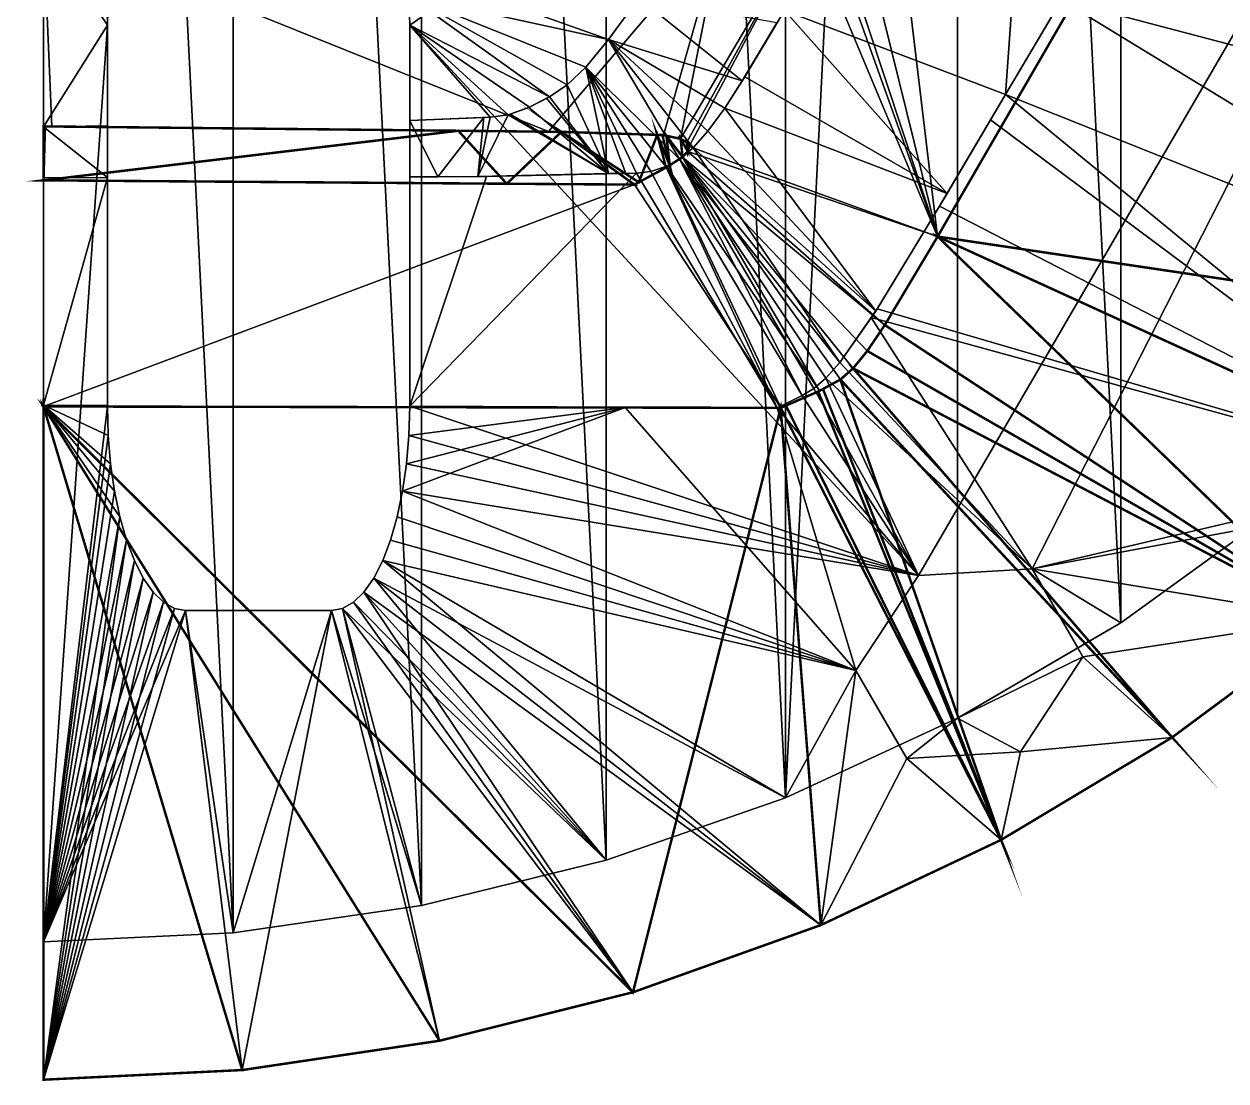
# Model space of a CAD drawing. Extents: x 4.6 to 28.8, y 0.1 to 46.7.
# Drawn here: x 4.64 to 18.45, y 0.11 to 12.26 of the extents above; entities that cross this region are included whole.
import ezdxf

# ---------------------------------------------------------------- set-up
doc = ezdxf.new("R2010")
doc.units = 0
doc.layers.get('0').update_dxf_attribs({"linetype": 'CONTINUOUS'})

msp = doc.modelspace()

# ---------------------------------------------------------------- linework, layer by layer
at = {"color": 252, "const_width": 0.0283}
for points in [[(20.059, 18.312), (22.912, 8.658), (15.14, 9.813), (20.059, 18.312)], [(4.868, 11.08), (4.885, 11.079), (4.868, 10.459), (4.868, 11.08)], [(11.656, 10.41), (10.817, 11.016), (11.707, 10.437), (11.656, 10.41)], [(4.868, 10.459), (4.885, 11.079), (9.633, 11.029), (4.868, 10.459)], [(9.633, 11.029), (10.19, 10.42), (4.868, 10.459), (9.633, 11.029)], [(9.633, 11.029), (10.817, 11.016), (10.19, 10.42), (9.633, 11.029)], [(10.19, 10.42), (10.817, 11.016), (11.656, 10.41), (10.19, 10.42)], [(11.919, 10.982), (11.707, 10.437), (10.817, 11.016), (11.919, 10.982)], [(11.919, 10.982), (12.02, 10.606), (11.707, 10.437), (11.919, 10.982)], [(11.919, 10.982), (11.978, 10.98), (12.062, 10.632), (11.919, 10.982)], [(11.919, 10.982), (12.062, 10.632), (12.02, 10.606), (11.919, 10.982)], [(11.978, 10.98), (12.025, 10.971), (12.062, 10.632), (11.978, 10.98)], [(12.21, 10.727), (12.062, 10.632), (12.025, 10.971), (12.21, 10.727)], [(12.025, 10.971), (12.187, 10.936), (12.21, 10.727), (12.025, 10.971)], [(12.27, 10.792), (12.21, 10.727), (12.187, 10.936), (12.27, 10.792)], [(12.187, 10.936), (12.258, 10.896), (12.27, 10.792), (12.187, 10.936)], [(12.286, 10.848), (12.27, 10.792), (12.258, 10.896), (12.286, 10.848)], [(14.533, 8.796), (15.14, 9.813), (19.675, 5.422), (14.533, 8.796)], [(21.373, 6.96), (15.14, 9.813), (22.912, 8.658), (21.373, 6.96)], [(21.373, 6.96), (19.675, 5.422), (15.14, 9.813), (21.373, 6.96)], [(14.332, 8.498), (14.533, 8.796), (19.675, 5.422), (14.332, 8.498)], [(14.169, 8.298), (14.332, 8.498), (19.675, 5.422), (14.169, 8.298)], [(14.023, 8.169), (14.169, 8.298), (17.835, 4.057), (14.023, 8.169)], [(19.675, 5.422), (17.835, 4.057), (14.169, 8.298), (19.675, 5.422)], [(13.823, 8.061), (14.023, 8.169), (15.869, 2.878), (13.823, 8.061)], [(17.835, 4.057), (15.869, 2.878), (14.023, 8.169), (17.835, 4.057)], [(13.768, 8.032), (15.869, 2.878), (13.397, 7.87), (13.768, 8.032)], [(13.768, 8.032), (13.823, 8.061), (15.869, 2.878), (13.768, 8.032)], [(9.418, 0.57), (4.868, 7.86), (11.64, 1.127), (9.418, 0.57)], [(7.151, 0.233), (4.868, 7.86), (9.418, 0.57), (7.151, 0.233)], [(13.337, 7.844), (11.64, 1.127), (4.868, 7.86), (13.337, 7.844)], [(4.868, 0.122), (4.868, 7.86), (7.151, 0.233), (4.868, 0.122)], [(11.64, 1.127), (13.337, 7.844), (13.798, 1.899), (11.64, 1.127)], [(13.798, 1.899), (13.337, 7.844), (15.869, 2.878), (13.798, 1.899)], [(13.397, 7.87), (15.869, 2.878), (13.337, 7.844), (13.397, 7.87)]]:
    msp.add_lwpolyline(points, dxfattribs=at)
at = {"color": 252}
for points in [[(4.868, 45.235, 83.671), (4.868, 1.707, 83.671), (4.868, 22.53, 85.045), (4.868, 45.235, 83.671)], [(4.868, 1.707, 1.943), (4.868, 45.235, 1.943), (4.868, 24.373, 0.784), (4.868, 1.707, 1.943)], [(4.868, 1.707, 1.943), (7.047, 1.811, 1.943), (4.868, 45.235, 1.943), (4.868, 1.707, 1.943)], [(4.868, 45.235, 1.943), (7.047, 1.811, 1.943), (7.047, 45.131, 1.943), (4.868, 45.235, 1.943)], [(4.868, 45.235, 83.671), (5.611, 12.578, 83.671), (5.602, 12.244, 83.671), (4.868, 45.235, 83.671)], [(4.868, 45.235, 83.671), (5.602, 12.244, 83.671), (4.868, 1.707, 83.671), (4.868, 45.235, 83.671)], [(9.211, 2.125, 1.943), (7.047, 45.131, 1.943), (7.047, 1.811, 1.943), (9.211, 2.125, 1.943)], [(7.047, 45.131, 1.943), (9.211, 2.125, 1.943), (9.211, 44.817, 1.943), (7.047, 45.131, 1.943)], [(9.211, 44.817, 1.943), (11.333, 2.644, 1.943), (11.333, 44.298, 1.943), (9.211, 44.817, 1.943)], [(11.333, 2.644, 1.943), (9.211, 44.817, 1.943), (9.211, 2.125, 1.943), (11.333, 2.644, 1.943)], [(13.393, 3.363, 1.943), (11.333, 44.298, 1.943), (11.333, 2.644, 1.943), (13.393, 3.363, 1.943)], [(11.333, 44.298, 1.943), (13.393, 3.363, 1.943), (13.393, 43.579, 1.943), (11.333, 44.298, 1.943)], [(13.393, 43.579, 1.943), (13.393, 3.363, 1.943), (15.37, 42.665, 1.943), (13.393, 43.579, 1.943)], [(15.37, 4.276, 1.943), (15.37, 42.665, 1.943), (13.393, 3.363, 1.943), (15.37, 4.276, 1.943)], [(15.37, 42.665, 1.943), (17.246, 5.374, 1.943), (17.246, 41.568, 1.943), (15.37, 42.665, 1.943)], [(17.246, 5.374, 1.943), (15.37, 42.665, 1.943), (15.37, 4.276, 1.943), (17.246, 5.374, 1.943)], [(19.004, 6.647, 1.943), (17.246, 41.568, 1.943), (17.246, 5.374, 1.943), (19.004, 6.647, 1.943)], [(4.868, 15.614, 0.784), (4.868, 1.707, 1.943), (4.868, 24.373, 0.784), (4.868, 15.614, 0.784)], [(25.063, 23.346, 83.671), (9.075, 12.244, 83.671), (9.065, 12.578, 83.671), (25.063, 23.346, 83.671)], [(25.063, 23.346, 83.671), (14.922, 5.916, 83.671), (9.075, 12.244, 83.671), (25.063, 23.346, 83.671)], [(16.227, 5.995, 83.671), (14.922, 5.916, 83.671), (25.063, 23.346, 83.671), (16.227, 5.995, 83.671)], [(16.227, 5.995, 83.671), (25.063, 23.346, 83.671), (19.004, 6.647, 83.671), (16.227, 5.995, 83.671)], [(4.868, 20.335, 85.045), (4.868, 22.53, 85.045), (4.868, 1.707, 83.671), (4.868, 20.335, 85.045)], [(4.868, 15.671, 85.045), (4.868, 20.335, 85.045), (4.868, 1.707, 83.671), (4.868, 15.671, 85.045)], [(16.354, 17.49, 85.045), (15.921, 11.444, 85.045), (20.738, 19.579, 85.045), (16.354, 17.49, 85.045)], [(20.738, 19.579, 85.045), (15.921, 11.444, 85.045), (16.565, 12.532, 85.616), (20.738, 19.579, 85.045)], [(15.14, 9.813, 0.784), (14.58, 14.491, 0.784), (20.059, 18.312, 0.784), (15.14, 9.813, 0.784)], [(20.059, 18.312, 0.784), (20.059, 18.312, 0), (15.14, 9.813, 0.784), (20.059, 18.312, 0.784)], [(15.14, 9.813, 0), (15.14, 9.813, 0.784), (20.059, 18.312, 0), (15.14, 9.813, 0)], [(16.354, 17.49, 85.045), (13.38, 12.411, 85.045), (15.921, 11.444, 85.045), (16.354, 17.49, 85.045)], [(4.868, 13.334, 85.045), (4.868, 15.671, 85.045), (4.868, 1.707, 83.671), (4.868, 13.334, 85.045)], [(4.868, 15.614, 0.784), (4.868, 13.355, 0.784), (4.868, 1.707, 1.943), (4.868, 15.614, 0.784)], [(14.58, 14.491, 0.784), (15.14, 9.813, 0.784), (14.161, 13.769, 0.784), (14.58, 14.491, 0.784)], [(14.161, 13.769, 0.784), (15.14, 9.813, 0.784), (13.936, 13.448, 0.784), (14.161, 13.769, 0.784)], [(12.669, 13.37, 0.784), (13.636, 13.399, 0.784), (12.187, 10.936, 0.784), (12.669, 13.37, 0.784)], [(12.258, 10.896, 0.784), (12.187, 10.936, 0.784), (13.636, 13.399, 0.784), (12.258, 10.896, 0.784)], [(12.258, 10.896, 0.784), (13.636, 13.399, 0.784), (12.286, 10.848, 0.784), (12.258, 10.896, 0.784)], [(13.636, 13.399, 0.784), (15.14, 9.813, 0.784), (12.286, 10.848, 0.784), (13.636, 13.399, 0.784)], [(13.85, 13.421, 0.784), (15.14, 9.813, 0.784), (13.636, 13.399, 0.784), (13.85, 13.421, 0.784)], [(13.936, 13.448, 0.784), (15.14, 9.813, 0.784), (13.85, 13.421, 0.784), (13.936, 13.448, 0.784)], [(4.868, 13.355, 0.784), (12.669, 13.37, 0.784), (10.668, 11.019, 0.784), (4.868, 13.355, 0.784)], [(4.868, 11.08, 0.784), (4.868, 1.707, 1.943), (4.868, 13.355, 0.784), (4.868, 11.08, 0.784)], [(4.868, 13.355, 0.784), (4.965, 11.079, 0.784), (4.868, 11.08, 0.784), (4.868, 13.355, 0.784)], [(4.868, 13.355, 0.784), (10.668, 11.019, 0.784), (4.965, 11.079, 0.784), (4.868, 13.355, 0.784)], [(4.868, 11.075, 85.045), (4.868, 13.334, 85.045), (4.868, 1.707, 83.671), (4.868, 11.075, 85.045)], [(5.602, 12.244, 85.045), (5.611, 12.578, 85.045), (4.868, 13.334, 85.045), (5.602, 12.244, 85.045)], [(4.868, 11.075, 85.045), (5.602, 12.244, 85.045), (4.868, 13.334, 85.045), (4.868, 11.075, 85.045)], [(11.992, 10.978, 0.784), (10.668, 11.019, 0.784), (12.669, 13.37, 0.784), (11.992, 10.978, 0.784)], [(12.187, 10.936, 0.784), (11.992, 10.978, 0.784), (12.669, 13.37, 0.784), (12.187, 10.936, 0.784)], [(9.065, 12.578, 85.045), (11.359, 12.076, 85.045), (9.038, 12.905, 85.045), (9.065, 12.578, 85.045)], [(11.708, 12.555, 85.045), (9.038, 12.905, 85.045), (11.359, 12.076, 85.045), (11.708, 12.555, 85.045)], [(5.611, 12.578, 83.671), (5.611, 12.578, 85.045), (5.602, 12.244, 85.045), (5.611, 12.578, 83.671)], [(5.611, 12.578, 83.671), (5.602, 12.244, 85.045), (5.602, 12.244, 83.671), (5.611, 12.578, 83.671)], [(9.075, 12.244, 85.045), (10.681, 11.42, 85.045), (9.065, 12.578, 85.045), (9.075, 12.244, 85.045)], [(10.884, 11.557, 85.045), (9.065, 12.578, 85.045), (10.681, 11.42, 85.045), (10.884, 11.557, 85.045)], [(11.097, 11.76, 85.045), (9.065, 12.578, 85.045), (10.884, 11.557, 85.045), (11.097, 11.76, 85.045)], [(11.359, 12.076, 85.045), (9.065, 12.578, 85.045), (11.097, 11.76, 85.045), (11.359, 12.076, 85.045)], [(9.065, 12.578, 85.045), (9.065, 12.578, 83.671), (9.075, 12.244, 83.671), (9.065, 12.578, 85.045)], [(9.065, 12.578, 85.045), (9.075, 12.244, 83.671), (9.075, 12.244, 85.045), (9.065, 12.578, 85.045)], [(11.708, 12.555, 85.616), (11.708, 12.555, 85.045), (11.359, 12.076, 85.045), (11.708, 12.555, 85.616)], [(11.708, 12.555, 85.616), (11.359, 12.076, 85.045), (11.359, 12.076, 85.616), (11.708, 12.555, 85.616)], [(11.708, 12.555, 85.616), (11.359, 12.076, 85.616), (12.896, 11.602, 85.616), (11.708, 12.555, 85.616)], [(13.292, 12.268, 85.616), (11.708, 12.555, 85.616), (12.896, 11.602, 85.616), (13.292, 12.268, 85.616)], [(15.921, 11.444, 85.616), (22.912, 8.658, 85.616), (16.565, 12.532, 85.616), (15.921, 11.444, 85.616)], [(16.565, 12.532, 85.616), (15.921, 11.444, 85.045), (15.921, 11.444, 85.616), (16.565, 12.532, 85.616)], [(24.277, 10.499, 85.616), (25.455, 12.464, 85.616), (16.565, 12.532, 85.616), (24.277, 10.499, 85.616)], [(22.912, 8.658, 85.616), (24.277, 10.499, 85.616), (16.565, 12.532, 85.616), (22.912, 8.658, 85.616)], [(13.38, 12.411, 85.045), (13.292, 12.268, 85.616), (12.926, 11.648, 85.045), (13.38, 12.411, 85.045)], [(13.38, 12.411, 85.045), (12.926, 11.648, 85.045), (15.25, 10.306, 85.045), (13.38, 12.411, 85.045)], [(15.25, 10.306, 85.045), (15.921, 11.444, 85.045), (13.38, 12.411, 85.045), (15.25, 10.306, 85.045)], [(4.868, 11.075, 85.045), (5.602, 11.086, 85.045), (5.602, 12.244, 85.045), (4.868, 11.075, 85.045)], [(5.602, 7.862, 83.671), (4.868, 1.707, 83.671), (5.602, 12.244, 83.671), (5.602, 7.862, 83.671)], [(5.602, 12.244, 83.671), (5.602, 12.244, 85.045), (5.602, 11.086, 85.045), (5.602, 12.244, 83.671)], [(5.602, 12.244, 83.671), (5.602, 11.086, 85.045), (5.602, 10.49, 85.045), (5.602, 12.244, 83.671)], [(5.602, 12.244, 83.671), (5.602, 10.49, 85.045), (5.602, 7.862, 83.671), (5.602, 12.244, 83.671)], [(10.207, 11.212, 85.045), (10.452, 11.299, 85.045), (9.075, 12.244, 85.045), (10.207, 11.212, 85.045)], [(10.452, 11.299, 85.045), (10.681, 11.42, 85.045), (9.075, 12.244, 85.045), (10.452, 11.299, 85.045)], [(9.075, 11.146, 85.045), (9.999, 11.184, 85.045), (9.075, 12.244, 85.045), (9.075, 11.146, 85.045)], [(9.999, 11.184, 85.045), (10.207, 11.212, 85.045), (9.075, 12.244, 85.045), (9.999, 11.184, 85.045)], [(9.075, 11.146, 85.045), (9.075, 12.244, 83.671), (9.075, 10.501, 85.045), (9.075, 11.146, 85.045)], [(9.075, 7.862, 83.671), (9.075, 10.501, 85.045), (9.075, 12.244, 83.671), (9.075, 7.862, 83.671)], [(9.075, 12.244, 85.045), (9.075, 12.244, 83.671), (9.075, 11.146, 85.045), (9.075, 12.244, 85.045)], [(9.075, 7.862, 83.671), (9.075, 12.244, 83.671), (14.922, 5.916, 83.671), (9.075, 7.862, 83.671)], [(12.896, 11.602, 85.616), (12.926, 11.648, 85.045), (13.292, 12.268, 85.616), (12.896, 11.602, 85.616)], [(11.359, 12.076, 85.616), (11.359, 12.076, 85.045), (11.097, 11.76, 85.045), (11.359, 12.076, 85.616)], [(11.359, 12.076, 85.616), (11.097, 11.76, 85.045), (11.097, 11.76, 85.616), (11.359, 12.076, 85.616)], [(11.359, 12.076, 85.616), (11.097, 11.76, 85.616), (12.175, 10.703, 85.616), (11.359, 12.076, 85.616)], [(12.501, 11.023, 85.616), (12.695, 11.289, 85.616), (11.359, 12.076, 85.616), (12.501, 11.023, 85.616)], [(12.695, 11.289, 85.616), (12.896, 11.602, 85.616), (11.359, 12.076, 85.616), (12.695, 11.289, 85.616)], [(12.332, 10.834, 85.616), (12.501, 11.023, 85.616), (11.359, 12.076, 85.616), (12.332, 10.834, 85.616)], [(12.175, 10.703, 85.616), (12.332, 10.834, 85.616), (11.359, 12.076, 85.616), (12.175, 10.703, 85.616)], [(10.884, 11.557, 85.045), (10.884, 11.557, 85.616), (11.097, 11.76, 85.616), (10.884, 11.557, 85.045)], [(10.884, 11.557, 85.045), (11.097, 11.76, 85.616), (11.097, 11.76, 85.045), (10.884, 11.557, 85.045)], [(10.884, 11.557, 85.616), (11.358, 10.536, 85.616), (11.097, 11.76, 85.616), (10.884, 11.557, 85.616)], [(11.679, 10.541, 85.616), (11.844, 10.559, 85.616), (11.097, 11.76, 85.616), (11.679, 10.541, 85.616)], [(12.017, 10.617, 85.616), (11.097, 11.76, 85.616), (11.844, 10.559, 85.616), (12.017, 10.617, 85.616)], [(12.175, 10.703, 85.616), (11.097, 11.76, 85.616), (12.017, 10.617, 85.616), (12.175, 10.703, 85.616)], [(11.558, 10.538, 85.616), (11.679, 10.541, 85.616), (11.097, 11.76, 85.616), (11.558, 10.538, 85.616)], [(11.358, 10.536, 85.616), (11.558, 10.538, 85.616), (11.097, 11.76, 85.616), (11.358, 10.536, 85.616)], [(12.926, 11.648, 85.045), (12.896, 11.602, 85.616), (12.695, 11.289, 85.045), (12.926, 11.648, 85.045)], [(12.926, 11.648, 85.045), (12.695, 11.289, 85.045), (15.25, 10.306, 85.045), (12.926, 11.648, 85.045)], [(12.695, 11.289, 85.616), (12.695, 11.289, 85.045), (12.896, 11.602, 85.616), (12.695, 11.289, 85.616)], [(10.884, 11.557, 85.616), (10.884, 11.557, 85.045), (10.681, 11.42, 85.616), (10.884, 11.557, 85.616)], [(10.681, 11.42, 85.045), (10.681, 11.42, 85.616), (10.884, 11.557, 85.045), (10.681, 11.42, 85.045)], [(10.681, 11.42, 85.616), (11.358, 10.536, 85.616), (10.884, 11.557, 85.616), (10.681, 11.42, 85.616)], [(10.452, 11.299, 85.045), (10.445, 11.296, 85.616), (10.645, 11.402, 85.616), (10.452, 11.299, 85.045)], [(10.645, 11.402, 85.616), (10.445, 11.296, 85.616), (11.358, 10.536, 85.616), (10.645, 11.402, 85.616)], [(10.452, 11.299, 85.045), (10.645, 11.402, 85.616), (10.681, 11.42, 85.045), (10.452, 11.299, 85.045)], [(10.681, 11.42, 85.045), (10.645, 11.402, 85.616), (10.681, 11.42, 85.616), (10.681, 11.42, 85.045)], [(10.681, 11.42, 85.616), (10.645, 11.402, 85.616), (11.358, 10.536, 85.616), (10.681, 11.42, 85.616)], [(15.921, 11.444, 85.045), (15.25, 10.306, 85.045), (15.748, 11.155, 85.616), (15.921, 11.444, 85.045)], [(15.748, 11.155, 85.616), (21.373, 6.96, 85.616), (15.921, 11.444, 85.616), (15.748, 11.155, 85.616)], [(15.921, 11.444, 85.616), (15.921, 11.444, 85.045), (15.748, 11.155, 85.616), (15.921, 11.444, 85.616)], [(22.912, 8.658, 85.616), (15.921, 11.444, 85.616), (21.373, 6.96, 85.616), (22.912, 8.658, 85.616)], [(9.857, 10.503, 85.616), (11.358, 10.536, 85.616), (10.207, 11.212, 85.616), (9.857, 10.503, 85.616)], [(10.207, 11.212, 85.616), (9.999, 11.184, 85.616), (9.857, 10.503, 85.616), (10.207, 11.212, 85.616)], [(9.999, 11.184, 85.045), (9.999, 11.184, 85.616), (10.207, 11.212, 85.616), (9.999, 11.184, 85.045)], [(9.999, 11.184, 85.045), (10.207, 11.212, 85.616), (10.207, 11.212, 85.045), (9.999, 11.184, 85.045)], [(10.207, 11.212, 85.045), (10.231, 11.22, 85.616), (10.452, 11.299, 85.045), (10.207, 11.212, 85.045)], [(10.231, 11.22, 85.616), (10.207, 11.212, 85.045), (10.207, 11.212, 85.616), (10.231, 11.22, 85.616)], [(10.231, 11.22, 85.616), (10.207, 11.212, 85.616), (11.358, 10.536, 85.616), (10.231, 11.22, 85.616)], [(10.445, 11.296, 85.616), (10.452, 11.299, 85.045), (10.231, 11.22, 85.616), (10.445, 11.296, 85.616)], [(10.445, 11.296, 85.616), (10.231, 11.22, 85.616), (11.358, 10.536, 85.616), (10.445, 11.296, 85.616)], [(12.695, 11.289, 85.045), (12.695, 11.289, 85.616), (12.501, 11.023, 85.616), (12.695, 11.289, 85.045)], [(12.695, 11.289, 85.045), (12.501, 11.023, 85.616), (12.501, 11.023, 85.045), (12.695, 11.289, 85.045)], [(12.695, 11.289, 85.045), (12.501, 11.023, 85.045), (14.43, 8.956, 85.045), (12.695, 11.289, 85.045)], [(14.43, 8.956, 85.045), (15.25, 10.306, 85.045), (12.695, 11.289, 85.045), (14.43, 8.956, 85.045)], [(5.602, 11.087, 85.616), (5.602, 11.086, 85.045), (4.868, 11.076, 85.616), (5.602, 11.087, 85.616)], [(5.602, 11.087, 85.616), (4.868, 11.076, 85.616), (5.602, 10.49, 85.616), (5.602, 11.087, 85.616)], [(4.868, 11.075, 85.045), (4.868, 11.076, 85.616), (5.602, 11.086, 85.045), (4.868, 11.075, 85.045)], [(4.868, 10.459, 0), (4.868, 10.459, 0.784), (4.868, 11.08, 0), (4.868, 10.459, 0)], [(4.868, 11.08, 0.784), (4.868, 11.08, 0), (4.868, 10.459, 0.784), (4.868, 11.08, 0.784)], [(4.868, 10.459, 0.784), (4.868, 1.707, 1.943), (4.868, 11.08, 0.784), (4.868, 10.459, 0.784)], [(4.868, 11.08, 0), (4.868, 11.08, 0.784), (4.885, 11.079, 0), (4.868, 11.08, 0)], [(4.965, 11.079, 0.784), (4.885, 11.079, 0), (4.868, 11.08, 0.784), (4.965, 11.079, 0.784)], [(4.868, 10.487, 85.616), (4.868, 11.076, 85.616), (4.868, 11.075, 85.045), (4.868, 10.487, 85.616)], [(4.868, 10.487, 85.616), (5.602, 10.49, 85.616), (4.868, 11.076, 85.616), (4.868, 10.487, 85.616)], [(4.868, 10.487, 85.616), (4.868, 11.075, 85.045), (4.868, 10.488, 85.045), (4.868, 10.487, 85.616)], [(4.868, 10.488, 85.045), (4.868, 11.075, 85.045), (4.868, 1.707, 83.671), (4.868, 10.488, 85.045)], [(4.885, 11.079, 0), (4.965, 11.079, 0.784), (9.633, 11.029, 0), (4.885, 11.079, 0)], [(10.668, 11.019, 0.784), (9.633, 11.029, 0), (4.965, 11.079, 0.784), (10.668, 11.019, 0.784)], [(5.602, 11.087, 85.616), (5.602, 10.49, 85.616), (5.602, 11.086, 85.045), (5.602, 11.087, 85.616)], [(5.602, 10.49, 85.045), (5.602, 11.086, 85.045), (5.602, 10.49, 85.616), (5.602, 10.49, 85.045)], [(9.075, 11.146, 85.045), (9.925, 11.18, 85.616), (9.999, 11.184, 85.045), (9.075, 11.146, 85.045)], [(9.075, 11.146, 85.045), (9.075, 11.145, 85.616), (9.925, 11.18, 85.616), (9.075, 11.146, 85.045)], [(9.075, 11.145, 85.616), (9.4, 10.501, 85.616), (9.925, 11.18, 85.616), (9.075, 11.145, 85.616)], [(9.075, 11.146, 85.045), (9.075, 10.501, 85.045), (9.075, 11.145, 85.616), (9.075, 11.146, 85.045)], [(9.075, 10.5, 85.616), (9.075, 11.145, 85.616), (9.075, 10.501, 85.045), (9.075, 10.5, 85.616)], [(9.075, 10.5, 85.616), (9.4, 10.501, 85.616), (9.075, 11.145, 85.616), (9.075, 10.5, 85.616)], [(9.4, 10.501, 85.616), (9.857, 10.503, 85.616), (9.925, 11.18, 85.616), (9.4, 10.501, 85.616)], [(9.999, 11.184, 85.616), (9.925, 11.18, 85.616), (9.857, 10.503, 85.616), (9.999, 11.184, 85.616)], [(9.999, 11.184, 85.616), (9.999, 11.184, 85.045), (9.925, 11.18, 85.616), (9.999, 11.184, 85.616)], [(15.163, 10.162, 85.616), (21.373, 6.96, 85.616), (15.748, 11.155, 85.616), (15.163, 10.162, 85.616)], [(15.163, 10.162, 85.616), (15.748, 11.155, 85.616), (15.25, 10.306, 85.045), (15.163, 10.162, 85.616)], [(9.633, 11.029, 0), (10.668, 11.019, 0.784), (10.817, 11.016, 0), (9.633, 11.029, 0)], [(10.668, 11.019, 0.784), (11.992, 10.978, 0.784), (10.817, 11.016, 0), (10.668, 11.019, 0.784)], [(11.919, 10.982, 0), (10.817, 11.016, 0), (11.992, 10.978, 0.784), (11.919, 10.982, 0)], [(11.919, 10.982, 0), (11.992, 10.978, 0.784), (11.978, 10.98, 0), (11.919, 10.982, 0)], [(11.978, 10.98, 0), (11.992, 10.978, 0.784), (12.025, 10.971, 0), (11.978, 10.98, 0)], [(12.187, 10.936, 0.784), (12.025, 10.971, 0), (11.992, 10.978, 0.784), (12.187, 10.936, 0.784)], [(12.187, 10.936, 0.784), (12.187, 10.936, 0), (12.025, 10.971, 0), (12.187, 10.936, 0.784)], [(12.187, 10.936, 0), (12.187, 10.936, 0.784), (12.258, 10.896, 0.784), (12.187, 10.936, 0)], [(12.187, 10.936, 0), (12.258, 10.896, 0.784), (12.258, 10.896, 0), (12.187, 10.936, 0)], [(12.501, 11.023, 85.045), (12.501, 11.023, 85.616), (12.332, 10.834, 85.616), (12.501, 11.023, 85.045)], [(12.501, 11.023, 85.045), (12.332, 10.834, 85.616), (12.332, 10.834, 85.045), (12.501, 11.023, 85.045)], [(12.501, 11.023, 85.045), (12.332, 10.834, 85.045), (14.43, 8.956, 85.045), (12.501, 11.023, 85.045)], [(12.175, 10.703, 85.616), (12.175, 10.703, 85.045), (12.332, 10.834, 85.045), (12.175, 10.703, 85.616)], [(12.175, 10.703, 85.616), (12.332, 10.834, 85.045), (12.332, 10.834, 85.616), (12.175, 10.703, 85.616)], [(12.332, 10.834, 85.045), (12.175, 10.703, 85.045), (14.015, 8.365, 85.045), (12.332, 10.834, 85.045)], [(12.21, 10.727, 0.784), (12.21, 10.727, 0), (12.27, 10.792, 0), (12.21, 10.727, 0.784)], [(12.21, 10.727, 0.784), (12.27, 10.792, 0), (12.27, 10.792, 0.784), (12.21, 10.727, 0.784)], [(12.27, 10.792, 0.784), (14.533, 8.796, 0.784), (12.21, 10.727, 0.784), (12.27, 10.792, 0.784)], [(12.258, 10.896, 0), (12.258, 10.896, 0.784), (12.286, 10.848, 0.784), (12.258, 10.896, 0)], [(12.258, 10.896, 0), (12.286, 10.848, 0.784), (12.286, 10.848, 0), (12.258, 10.896, 0)], [(12.286, 10.848, 0), (12.286, 10.848, 0.784), (12.27, 10.792, 0.784), (12.286, 10.848, 0)], [(12.286, 10.848, 0), (12.27, 10.792, 0.784), (12.27, 10.792, 0), (12.286, 10.848, 0)], [(12.286, 10.848, 0.784), (15.14, 9.813, 0.784), (12.27, 10.792, 0.784), (12.286, 10.848, 0.784)], [(14.533, 8.796, 0.784), (12.27, 10.792, 0.784), (15.14, 9.813, 0.784), (14.533, 8.796, 0.784)], [(14.015, 8.365, 85.045), (14.43, 8.956, 85.045), (12.332, 10.834, 85.045), (14.015, 8.365, 85.045)], [(12.175, 10.703, 85.045), (12.175, 10.703, 85.616), (12.017, 10.617, 85.616), (12.175, 10.703, 85.045)], [(12.175, 10.703, 85.045), (12.017, 10.617, 85.616), (12.017, 10.617, 85.045), (12.175, 10.703, 85.045)], [(12.175, 10.703, 85.045), (12.017, 10.617, 85.045), (13.585, 7.985, 85.045), (12.175, 10.703, 85.045)], [(12.032, 10.612, 0.784), (12.062, 10.632, 0), (12.21, 10.727, 0.784), (12.032, 10.612, 0.784)], [(12.032, 10.612, 0.784), (12.21, 10.727, 0.784), (13.783, 8.039, 0.784), (12.032, 10.612, 0.784)], [(12.21, 10.727, 0), (12.21, 10.727, 0.784), (12.062, 10.632, 0), (12.21, 10.727, 0)], [(13.717, 8.065, 85.045), (13.857, 8.186, 85.045), (12.175, 10.703, 85.045), (13.717, 8.065, 85.045)], [(13.585, 7.985, 85.045), (13.717, 8.065, 85.045), (12.175, 10.703, 85.045), (13.585, 7.985, 85.045)], [(13.857, 8.186, 85.045), (14.015, 8.365, 85.045), (12.175, 10.703, 85.045), (13.857, 8.186, 85.045)], [(14.023, 8.169, 0.784), (13.783, 8.039, 0.784), (12.21, 10.727, 0.784), (14.023, 8.169, 0.784)], [(14.332, 8.498, 0.784), (14.169, 8.298, 0.784), (12.21, 10.727, 0.784), (14.332, 8.498, 0.784)], [(14.533, 8.796, 0.784), (14.332, 8.498, 0.784), (12.21, 10.727, 0.784), (14.533, 8.796, 0.784)], [(14.169, 8.298, 0.784), (14.023, 8.169, 0.784), (12.21, 10.727, 0.784), (14.169, 8.298, 0.784)], [(9.957, 10.503, 85.045), (9.075, 7.862, 85.045), (11.679, 10.541, 85.045), (9.957, 10.503, 85.045)], [(13.296, 7.844, 85.045), (11.679, 10.541, 85.045), (9.075, 7.862, 85.045), (13.296, 7.844, 85.045)], [(9.957, 10.503, 85.045), (9.4, 10.501, 85.616), (9.075, 10.501, 85.045), (9.957, 10.503, 85.045)], [(9.075, 10.501, 85.045), (9.075, 7.862, 85.045), (9.957, 10.503, 85.045), (9.075, 10.501, 85.045)], [(9.075, 10.5, 85.616), (9.075, 10.501, 85.045), (9.4, 10.501, 85.616), (9.075, 10.5, 85.616)], [(9.075, 7.862, 85.045), (9.075, 10.501, 85.045), (9.075, 7.862, 83.671), (9.075, 7.862, 85.045)], [(9.4, 10.501, 85.616), (9.957, 10.503, 85.045), (9.857, 10.503, 85.616), (9.4, 10.501, 85.616)], [(9.857, 10.503, 85.616), (9.957, 10.503, 85.045), (11.358, 10.536, 85.616), (9.857, 10.503, 85.616)], [(11.679, 10.541, 85.045), (11.358, 10.536, 85.616), (9.957, 10.503, 85.045), (11.679, 10.541, 85.045)], [(11.358, 10.536, 85.616), (11.679, 10.541, 85.045), (11.558, 10.538, 85.616), (11.358, 10.536, 85.616)], [(11.558, 10.538, 85.616), (11.679, 10.541, 85.045), (11.679, 10.541, 85.616), (11.558, 10.538, 85.616)], [(11.656, 10.41, 0.784), (11.707, 10.437, 0), (12.032, 10.612, 0.784), (11.656, 10.41, 0.784)], [(11.656, 10.41, 0.784), (12.032, 10.612, 0.784), (13.337, 7.844, 0.784), (11.656, 10.41, 0.784)], [(11.844, 10.559, 85.045), (11.844, 10.559, 85.616), (11.679, 10.541, 85.616), (11.844, 10.559, 85.045)], [(11.844, 10.559, 85.045), (11.679, 10.541, 85.616), (11.679, 10.541, 85.045), (11.844, 10.559, 85.045)], [(11.844, 10.559, 85.045), (11.679, 10.541, 85.045), (13.296, 7.844, 85.045), (11.844, 10.559, 85.045)], [(12.02, 10.606, 0), (12.032, 10.612, 0.784), (11.707, 10.437, 0), (12.02, 10.606, 0)], [(12.017, 10.617, 85.045), (12.017, 10.617, 85.616), (11.844, 10.559, 85.616), (12.017, 10.617, 85.045)], [(12.017, 10.617, 85.045), (11.844, 10.559, 85.616), (11.844, 10.559, 85.045), (12.017, 10.617, 85.045)], [(12.017, 10.617, 85.045), (11.844, 10.559, 85.045), (13.296, 7.844, 85.045), (12.017, 10.617, 85.045)], [(13.296, 7.844, 85.045), (13.585, 7.985, 85.045), (12.017, 10.617, 85.045), (13.296, 7.844, 85.045)], [(12.062, 10.632, 0), (12.032, 10.612, 0.784), (12.02, 10.606, 0), (12.062, 10.632, 0)], [(13.783, 8.039, 0.784), (13.337, 7.844, 0.784), (12.032, 10.612, 0.784), (13.783, 8.039, 0.784)], [(4.868, 10.488, 85.045), (5.602, 10.49, 85.045), (5.602, 10.49, 85.616), (4.868, 10.488, 85.045)], [(4.868, 10.488, 85.045), (5.602, 10.49, 85.616), (4.868, 10.487, 85.616), (4.868, 10.488, 85.045)], [(4.868, 10.488, 85.045), (4.868, 7.874, 85.045), (5.602, 10.49, 85.045), (4.868, 10.488, 85.045)], [(5.602, 7.871, 85.045), (5.602, 10.49, 85.045), (4.868, 7.874, 85.045), (5.602, 7.871, 85.045)], [(4.868, 7.874, 85.045), (4.868, 10.488, 85.045), (4.868, 1.707, 83.671), (4.868, 7.874, 85.045)], [(4.868, 7.86, 0.784), (4.868, 1.707, 1.943), (4.868, 10.459, 0.784), (4.868, 7.86, 0.784)], [(10.19, 10.42, 0), (11.656, 10.41, 0.784), (4.868, 10.459, 0.784), (10.19, 10.42, 0)], [(10.19, 10.42, 0), (4.868, 10.459, 0.784), (4.868, 10.459, 0), (10.19, 10.42, 0)], [(4.868, 10.459, 0.784), (11.656, 10.41, 0.784), (4.868, 7.86, 0.784), (4.868, 10.459, 0.784)], [(4.868, 7.86, 0.784), (11.656, 10.41, 0.784), (13.337, 7.844, 0.784), (4.868, 7.86, 0.784)], [(5.602, 7.871, 85.045), (5.602, 7.862, 83.671), (5.602, 10.49, 85.045), (5.602, 7.871, 85.045)], [(11.656, 10.41, 0.784), (10.19, 10.42, 0), (11.656, 10.41, 0), (11.656, 10.41, 0.784)], [(11.707, 10.437, 0), (11.656, 10.41, 0.784), (11.656, 10.41, 0), (11.707, 10.437, 0)], [(15.25, 10.306, 85.045), (14.43, 8.956, 85.045), (15.163, 10.162, 85.616), (15.25, 10.306, 85.045)], [(14.447, 8.984, 85.616), (15.163, 10.162, 85.616), (14.43, 8.956, 85.045), (14.447, 8.984, 85.616)], [(14.447, 8.984, 85.616), (21.373, 6.96, 85.616), (15.163, 10.162, 85.616), (14.447, 8.984, 85.616)], [(15.14, 9.813, 0.784), (15.14, 9.813, 0), (14.533, 8.796, 0.784), (15.14, 9.813, 0.784)], [(14.533, 8.796, 0.784), (15.14, 9.813, 0), (14.533, 8.796, 0), (14.533, 8.796, 0.784)], [(14.447, 8.984, 85.616), (14.43, 8.956, 85.045), (14.377, 8.881, 85.616), (14.447, 8.984, 85.616)], [(14.447, 8.984, 85.616), (14.377, 8.881, 85.616), (21.373, 6.96, 85.616), (14.447, 8.984, 85.616)], [(14.377, 8.881, 85.616), (14.43, 8.956, 85.045), (14.015, 8.365, 85.045), (14.377, 8.881, 85.616)], [(14.377, 8.881, 85.616), (14.015, 8.365, 85.045), (14.015, 8.365, 85.616), (14.377, 8.881, 85.616)], [(14.015, 8.365, 85.616), (16.227, 5.995, 85.616), (14.377, 8.881, 85.616), (14.015, 8.365, 85.616)], [(16.227, 5.995, 85.616), (21.373, 6.96, 85.616), (14.377, 8.881, 85.616), (16.227, 5.995, 85.616)], [(14.533, 8.796, 0.784), (14.533, 8.796, 0), (14.332, 8.498, 0), (14.533, 8.796, 0.784)], [(14.533, 8.796, 0.784), (14.332, 8.498, 0), (14.332, 8.498, 0.784), (14.533, 8.796, 0.784)], [(14.332, 8.498, 0.784), (14.332, 8.498, 0), (14.169, 8.298, 0), (14.332, 8.498, 0.784)], [(14.332, 8.498, 0.784), (14.169, 8.298, 0), (14.169, 8.298, 0.784), (14.332, 8.498, 0.784)], [(13.857, 8.186, 85.045), (13.857, 8.186, 85.616), (14.015, 8.365, 85.616), (13.857, 8.186, 85.045)], [(13.857, 8.186, 85.045), (14.015, 8.365, 85.616), (14.015, 8.365, 85.045), (13.857, 8.186, 85.045)], [(13.857, 8.186, 85.616), (16.227, 5.995, 85.616), (14.015, 8.365, 85.616), (13.857, 8.186, 85.616)], [(14.023, 8.169, 0), (14.023, 8.169, 0.784), (14.169, 8.298, 0.784), (14.023, 8.169, 0)], [(14.023, 8.169, 0), (14.169, 8.298, 0.784), (14.169, 8.298, 0), (14.023, 8.169, 0)], [(13.717, 8.065, 85.045), (13.717, 8.065, 85.616), (13.857, 8.186, 85.616), (13.717, 8.065, 85.045)], [(13.717, 8.065, 85.045), (13.857, 8.186, 85.616), (13.857, 8.186, 85.045), (13.717, 8.065, 85.045)], [(13.717, 8.065, 85.616), (14.922, 5.916, 85.616), (13.857, 8.186, 85.616), (13.717, 8.065, 85.616)], [(13.823, 8.061, 0), (13.783, 8.039, 0.784), (14.023, 8.169, 0.784), (13.823, 8.061, 0)], [(13.823, 8.061, 0), (14.023, 8.169, 0.784), (14.023, 8.169, 0), (13.823, 8.061, 0)], [(16.227, 5.995, 85.616), (13.857, 8.186, 85.616), (14.922, 5.916, 85.616), (16.227, 5.995, 85.616)], [(13.397, 7.87, 0), (13.337, 7.844, 0.784), (13.783, 8.039, 0.784), (13.397, 7.87, 0)], [(13.397, 7.87, 0), (13.783, 8.039, 0.784), (13.768, 8.032, 0), (13.397, 7.87, 0)], [(13.585, 7.985, 85.045), (13.585, 7.985, 85.616), (13.717, 8.065, 85.616), (13.585, 7.985, 85.045)], [(13.585, 7.985, 85.045), (13.717, 8.065, 85.616), (13.717, 8.065, 85.045), (13.585, 7.985, 85.045)], [(13.585, 7.985, 85.616), (14.922, 5.916, 85.616), (13.717, 8.065, 85.616), (13.585, 7.985, 85.616)], [(13.768, 8.032, 0), (13.783, 8.039, 0.784), (13.823, 8.061, 0), (13.768, 8.032, 0)], [(5.683, 6.887, 85.616), (4.868, 7.874, 85.616), (5.744, 6.593, 85.616), (5.683, 6.887, 85.616)], [(4.868, 7.874, 85.616), (4.868, 0.122, 85.616), (5.744, 6.593, 85.616), (4.868, 7.874, 85.616)], [(5.638, 7.201, 85.616), (4.868, 7.874, 85.616), (5.683, 6.887, 85.616), (5.638, 7.201, 85.616)], [(5.611, 7.528, 85.616), (4.868, 7.874, 85.616), (5.638, 7.201, 85.616), (5.611, 7.528, 85.616)], [(4.868, 0.122, 85.616), (4.868, 7.874, 85.616), (4.868, 1.707, 83.671), (4.868, 0.122, 85.616)], [(4.868, 7.874, 85.045), (4.868, 1.707, 83.671), (4.868, 7.874, 85.616), (4.868, 7.874, 85.045)], [(4.868, 7.874, 85.616), (5.602, 7.872, 85.616), (4.868, 7.874, 85.045), (4.868, 7.874, 85.616)], [(5.602, 7.871, 85.045), (4.868, 7.874, 85.045), (5.602, 7.872, 85.616), (5.602, 7.871, 85.045)], [(5.611, 7.528, 85.616), (5.602, 7.862, 85.616), (4.868, 7.874, 85.616), (5.611, 7.528, 85.616)], [(4.868, 7.874, 85.616), (5.602, 7.862, 85.616), (5.602, 7.872, 85.616), (4.868, 7.874, 85.616)], [(5.602, 7.872, 85.616), (5.602, 7.862, 85.616), (5.602, 7.871, 85.045), (5.602, 7.872, 85.616)], [(5.602, 7.862, 85.616), (5.602, 7.862, 83.671), (5.602, 7.871, 85.045), (5.602, 7.862, 85.616)], [(13.296, 7.844, 85.045), (13.585, 7.985, 85.616), (13.585, 7.985, 85.045), (13.296, 7.844, 85.045)], [(13.585, 7.985, 85.616), (13.296, 7.844, 85.045), (13.296, 7.844, 85.616), (13.585, 7.985, 85.616)], [(13.296, 7.844, 85.616), (14.922, 5.916, 85.616), (13.585, 7.985, 85.616), (13.296, 7.844, 85.616)], [(5.602, 7.862, 83.671), (5.611, 7.528, 83.671), (4.868, 1.707, 83.671), (5.602, 7.862, 83.671)], [(4.868, 7.86, 0), (4.868, 1.707, 1.943), (4.868, 7.86, 0.784), (4.868, 7.86, 0)], [(4.868, 7.86, 0), (4.868, 0.122, 0), (4.868, 1.707, 1.943), (4.868, 7.86, 0)], [(13.337, 7.844, 0.784), (13.337, 7.844, 0), (4.868, 7.86, 0.784), (13.337, 7.844, 0.784)], [(4.868, 7.86, 0), (4.868, 7.86, 0.784), (13.337, 7.844, 0), (4.868, 7.86, 0)], [(5.611, 7.528, 83.671), (5.602, 7.862, 83.671), (5.602, 7.862, 85.616), (5.611, 7.528, 83.671)], [(5.611, 7.528, 85.616), (5.611, 7.528, 83.671), (5.602, 7.862, 85.616), (5.611, 7.528, 85.616)], [(9.038, 7.201, 85.616), (8.993, 6.887, 85.616), (11.551, 7.85, 85.616), (9.038, 7.201, 85.616)], [(11.551, 7.85, 85.616), (8.993, 6.887, 85.616), (14.202, 4.826, 85.616), (11.551, 7.85, 85.616)], [(9.038, 7.201, 85.616), (11.551, 7.85, 85.616), (9.065, 7.528, 85.616), (9.038, 7.201, 85.616)], [(9.065, 7.528, 83.671), (9.075, 7.859, 85.045), (9.075, 7.862, 83.671), (9.065, 7.528, 83.671)], [(9.075, 7.862, 83.671), (14.922, 5.916, 83.671), (9.065, 7.528, 83.671), (9.075, 7.862, 83.671)], [(9.065, 7.528, 83.671), (9.065, 7.528, 85.616), (9.075, 7.859, 85.045), (9.065, 7.528, 83.671)], [(9.075, 7.859, 85.616), (9.075, 7.859, 85.045), (9.065, 7.528, 85.616), (9.075, 7.859, 85.616)], [(9.075, 7.859, 85.616), (9.065, 7.528, 85.616), (11.551, 7.85, 85.616), (9.075, 7.859, 85.616)], [(9.075, 7.859, 85.045), (13.296, 7.844, 85.045), (9.075, 7.862, 85.045), (9.075, 7.859, 85.045)], [(9.075, 7.862, 85.045), (9.075, 7.862, 83.671), (9.075, 7.859, 85.045), (9.075, 7.862, 85.045)], [(13.296, 7.844, 85.045), (9.075, 7.859, 85.045), (11.551, 7.85, 85.616), (13.296, 7.844, 85.045)], [(9.075, 7.859, 85.616), (11.551, 7.85, 85.616), (9.075, 7.859, 85.045), (9.075, 7.859, 85.616)], [(11.551, 7.85, 85.616), (14.202, 4.826, 85.616), (13.296, 7.844, 85.616), (11.551, 7.85, 85.616)], [(13.296, 7.844, 85.616), (13.296, 7.844, 85.045), (11.551, 7.85, 85.616), (13.296, 7.844, 85.616)], [(14.922, 5.916, 85.616), (13.296, 7.844, 85.616), (14.202, 4.826, 85.616), (14.922, 5.916, 85.616)], [(13.337, 7.844, 0.784), (13.397, 7.87, 0), (13.337, 7.844, 0), (13.337, 7.844, 0.784)], [(5.611, 7.528, 83.671), (5.638, 7.201, 83.671), (4.868, 1.707, 83.671), (5.611, 7.528, 83.671)], [(5.611, 7.528, 83.671), (5.611, 7.528, 85.616), (5.638, 7.201, 85.616), (5.611, 7.528, 83.671)], [(5.611, 7.528, 83.671), (5.638, 7.201, 85.616), (5.638, 7.201, 83.671), (5.611, 7.528, 83.671)], [(9.038, 7.201, 83.671), (9.038, 7.201, 85.616), (9.065, 7.528, 85.616), (9.038, 7.201, 83.671)], [(9.038, 7.201, 83.671), (9.065, 7.528, 85.616), (9.065, 7.528, 83.671), (9.038, 7.201, 83.671)], [(9.038, 7.201, 83.671), (9.065, 7.528, 83.671), (14.922, 5.916, 83.671), (9.038, 7.201, 83.671)], [(5.638, 7.201, 83.671), (5.683, 6.887, 83.671), (4.868, 1.707, 83.671), (5.638, 7.201, 83.671)], [(5.638, 7.201, 83.671), (5.638, 7.201, 85.616), (5.683, 6.887, 85.616), (5.638, 7.201, 83.671)], [(5.638, 7.201, 83.671), (5.683, 6.887, 85.616), (5.683, 6.887, 83.671), (5.638, 7.201, 83.671)], [(8.993, 6.887, 83.671), (8.993, 6.887, 85.616), (9.038, 7.201, 85.616), (8.993, 6.887, 83.671)], [(8.993, 6.887, 83.671), (9.038, 7.201, 85.616), (9.038, 7.201, 83.671), (8.993, 6.887, 83.671)], [(9.038, 7.201, 83.671), (14.922, 5.916, 83.671), (8.993, 6.887, 83.671), (9.038, 7.201, 83.671)], [(21.373, 6.96, 85.616), (16.227, 5.995, 85.616), (19.675, 5.422, 85.616), (21.373, 6.96, 85.616)], [(5.683, 6.887, 83.671), (5.744, 6.593, 83.671), (4.868, 1.707, 83.671), (5.683, 6.887, 83.671)], [(5.683, 6.887, 83.671), (5.683, 6.887, 85.616), (5.744, 6.593, 85.616), (5.683, 6.887, 83.671)], [(5.683, 6.887, 83.671), (5.744, 6.593, 85.616), (5.744, 6.593, 83.671), (5.683, 6.887, 83.671)], [(8.932, 6.593, 83.671), (8.932, 6.593, 85.616), (8.993, 6.887, 85.616), (8.932, 6.593, 83.671)], [(8.932, 6.593, 83.671), (8.993, 6.887, 85.616), (8.993, 6.887, 83.671), (8.932, 6.593, 83.671)], [(14.202, 4.826, 83.671), (8.932, 6.593, 83.671), (8.993, 6.887, 83.671), (14.202, 4.826, 83.671)], [(8.932, 6.593, 85.616), (14.202, 4.826, 85.616), (8.993, 6.887, 85.616), (8.932, 6.593, 85.616)], [(14.202, 4.826, 83.671), (8.993, 6.887, 83.671), (14.922, 5.916, 83.671), (14.202, 4.826, 83.671)], [(17.246, 5.374, 83.671), (16.227, 5.995, 83.671), (19.004, 6.647, 83.671), (17.246, 5.374, 83.671)], [(17.246, 5.374, 1.943), (17.246, 5.374, 83.671), (19.004, 6.647, 83.671), (17.246, 5.374, 1.943)], [(19.004, 6.647, 83.671), (19.004, 6.647, 1.943), (17.246, 5.374, 1.943), (19.004, 6.647, 83.671)], [(5.821, 6.325, 85.616), (5.744, 6.593, 85.616), (4.868, 0.122, 85.616), (5.821, 6.325, 85.616)], [(5.821, 6.325, 83.671), (4.868, 1.707, 83.671), (5.744, 6.593, 83.671), (5.821, 6.325, 83.671)], [(5.744, 6.593, 83.671), (5.744, 6.593, 85.616), (5.821, 6.325, 85.616), (5.744, 6.593, 83.671)], [(5.744, 6.593, 83.671), (5.821, 6.325, 85.616), (5.821, 6.325, 83.671), (5.744, 6.593, 83.671)], [(8.855, 6.325, 83.671), (8.855, 6.325, 85.616), (8.932, 6.593, 85.616), (8.855, 6.325, 83.671)], [(8.855, 6.325, 83.671), (8.932, 6.593, 85.616), (8.932, 6.593, 83.671), (8.855, 6.325, 83.671)], [(14.202, 4.826, 83.671), (8.855, 6.325, 83.671), (8.932, 6.593, 83.671), (14.202, 4.826, 83.671)], [(8.855, 6.325, 85.616), (14.202, 4.826, 85.616), (8.932, 6.593, 85.616), (8.855, 6.325, 85.616)], [(5.912, 6.088, 85.616), (5.821, 6.325, 85.616), (4.868, 0.122, 85.616), (5.912, 6.088, 85.616)], [(5.912, 6.088, 83.671), (4.868, 1.707, 83.671), (5.821, 6.325, 83.671), (5.912, 6.088, 83.671)], [(5.821, 6.325, 83.671), (5.821, 6.325, 85.616), (5.912, 6.088, 85.616), (5.821, 6.325, 83.671)], [(5.821, 6.325, 83.671), (5.912, 6.088, 85.616), (5.912, 6.088, 83.671), (5.821, 6.325, 83.671)], [(8.765, 6.088, 83.671), (8.765, 6.088, 85.616), (8.855, 6.325, 85.616), (8.765, 6.088, 83.671)], [(8.765, 6.088, 83.671), (8.855, 6.325, 85.616), (8.855, 6.325, 83.671), (8.765, 6.088, 83.671)], [(8.855, 6.325, 83.671), (14.202, 4.826, 83.671), (8.765, 6.088, 83.671), (8.855, 6.325, 83.671)], [(8.765, 6.088, 85.616), (14.202, 4.826, 85.616), (8.855, 6.325, 85.616), (8.765, 6.088, 85.616)], [(5.912, 6.088, 85.616), (4.868, 0.122, 85.616), (6.014, 5.887, 85.616), (5.912, 6.088, 85.616)], [(5.912, 6.088, 83.671), (6.014, 5.887, 83.671), (4.868, 1.707, 83.671), (5.912, 6.088, 83.671)], [(5.912, 6.088, 83.671), (5.912, 6.088, 85.616), (6.014, 5.887, 85.616), (5.912, 6.088, 83.671)], [(5.912, 6.088, 83.671), (6.014, 5.887, 85.616), (6.014, 5.887, 83.671), (5.912, 6.088, 83.671)], [(8.662, 5.887, 83.671), (8.662, 5.887, 85.616), (8.765, 6.088, 85.616), (8.662, 5.887, 83.671)], [(8.662, 5.887, 83.671), (8.765, 6.088, 85.616), (8.765, 6.088, 83.671), (8.662, 5.887, 83.671)], [(8.662, 5.887, 83.671), (8.765, 6.088, 83.671), (13.393, 3.363, 83.671), (8.662, 5.887, 83.671)], [(8.662, 5.887, 85.616), (13.798, 1.899, 85.616), (8.765, 6.088, 85.616), (8.662, 5.887, 85.616)], [(14.202, 4.826, 85.616), (8.765, 6.088, 85.616), (13.798, 1.899, 85.616), (14.202, 4.826, 85.616)], [(14.202, 4.826, 83.671), (13.393, 3.363, 83.671), (8.765, 6.088, 83.671), (14.202, 4.826, 83.671)], [(16.227, 5.995, 83.671), (16.227, 5.995, 85.616), (14.922, 5.916, 85.616), (16.227, 5.995, 83.671)], [(16.227, 5.995, 83.671), (14.922, 5.916, 85.616), (14.922, 5.916, 83.671), (16.227, 5.995, 83.671)], [(16.81, 4.982, 85.616), (19.675, 5.422, 85.616), (16.227, 5.995, 85.616), (16.81, 4.982, 85.616)], [(16.227, 5.995, 85.616), (16.751, 5.085, 83.671), (16.81, 4.982, 85.616), (16.227, 5.995, 85.616)], [(16.227, 5.995, 83.671), (16.751, 5.085, 83.671), (16.227, 5.995, 85.616), (16.227, 5.995, 83.671)], [(16.751, 5.085, 83.671), (16.227, 5.995, 83.671), (17.246, 5.374, 83.671), (16.751, 5.085, 83.671)], [(6.014, 5.887, 85.616), (4.868, 0.122, 85.616), (6.127, 5.727, 85.616), (6.014, 5.887, 85.616)], [(6.014, 5.887, 83.671), (6.127, 5.727, 83.671), (4.868, 1.707, 83.671), (6.014, 5.887, 83.671)], [(6.014, 5.887, 83.671), (6.014, 5.887, 85.616), (6.127, 5.727, 85.616), (6.014, 5.887, 83.671)], [(6.014, 5.887, 83.671), (6.127, 5.727, 85.616), (6.127, 5.727, 83.671), (6.014, 5.887, 83.671)], [(8.549, 5.727, 83.671), (8.549, 5.727, 85.616), (8.662, 5.887, 85.616), (8.549, 5.727, 83.671)], [(8.549, 5.727, 83.671), (8.662, 5.887, 85.616), (8.662, 5.887, 83.671), (8.549, 5.727, 83.671)], [(8.549, 5.727, 83.671), (8.662, 5.887, 83.671), (11.333, 2.644, 83.671), (8.549, 5.727, 83.671)], [(8.549, 5.727, 85.616), (13.798, 1.899, 85.616), (8.662, 5.887, 85.616), (8.549, 5.727, 85.616)], [(13.393, 3.363, 83.671), (11.333, 2.644, 83.671), (8.662, 5.887, 83.671), (13.393, 3.363, 83.671)], [(14.922, 5.916, 83.671), (14.922, 5.916, 85.616), (14.202, 4.826, 85.616), (14.922, 5.916, 83.671)], [(14.922, 5.916, 83.671), (14.202, 4.826, 85.616), (14.202, 4.826, 83.671), (14.922, 5.916, 83.671)], [(6.127, 5.727, 85.616), (4.868, 0.122, 85.616), (6.247, 5.61, 85.616), (6.127, 5.727, 85.616)], [(6.127, 5.727, 83.671), (6.247, 5.61, 83.671), (4.868, 1.707, 83.671), (6.127, 5.727, 83.671)], [(6.127, 5.727, 83.671), (6.127, 5.727, 85.616), (6.247, 5.61, 85.616), (6.127, 5.727, 83.671)], [(6.127, 5.727, 83.671), (6.247, 5.61, 85.616), (6.247, 5.61, 83.671), (6.127, 5.727, 83.671)], [(8.429, 5.61, 83.671), (8.429, 5.61, 85.616), (8.549, 5.727, 85.616), (8.429, 5.61, 83.671)], [(8.429, 5.61, 83.671), (8.549, 5.727, 85.616), (8.549, 5.727, 83.671), (8.429, 5.61, 83.671)], [(8.429, 5.61, 83.671), (8.549, 5.727, 83.671), (11.333, 2.644, 83.671), (8.429, 5.61, 83.671)], [(8.429, 5.61, 85.616), (11.64, 1.127, 85.616), (8.549, 5.727, 85.616), (8.429, 5.61, 85.616)], [(13.798, 1.899, 85.616), (8.549, 5.727, 85.616), (11.64, 1.127, 85.616), (13.798, 1.899, 85.616)], [(6.247, 5.61, 85.616), (4.868, 0.122, 85.616), (6.372, 5.538, 85.616), (6.247, 5.61, 85.616)], [(4.868, 1.707, 83.671), (6.247, 5.61, 83.671), (6.372, 5.538, 83.671), (4.868, 1.707, 83.671)], [(6.372, 5.538, 85.616), (4.868, 0.122, 85.616), (6.5, 5.514, 85.616), (6.372, 5.538, 85.616)], [(6.372, 5.538, 83.671), (6.5, 5.514, 83.671), (4.868, 1.707, 83.671), (6.372, 5.538, 83.671)], [(6.247, 5.61, 83.671), (6.247, 5.61, 85.616), (6.372, 5.538, 85.616), (6.247, 5.61, 83.671)], [(6.247, 5.61, 83.671), (6.372, 5.538, 85.616), (6.372, 5.538, 83.671), (6.247, 5.61, 83.671)], [(6.372, 5.538, 83.671), (6.372, 5.538, 85.616), (6.5, 5.514, 85.616), (6.372, 5.538, 83.671)], [(6.372, 5.538, 83.671), (6.5, 5.514, 85.616), (6.5, 5.514, 83.671), (6.372, 5.538, 83.671)], [(8.304, 5.538, 85.616), (8.304, 5.538, 83.671), (8.177, 5.514, 83.671), (8.304, 5.538, 85.616)], [(8.304, 5.538, 85.616), (8.177, 5.514, 83.671), (8.177, 5.514, 85.616), (8.304, 5.538, 85.616)], [(8.177, 5.514, 83.671), (8.304, 5.538, 83.671), (9.211, 2.125, 83.671), (8.177, 5.514, 83.671)], [(8.177, 5.514, 85.616), (9.418, 0.57, 85.616), (8.304, 5.538, 85.616), (8.177, 5.514, 85.616)], [(8.429, 5.61, 83.671), (8.304, 5.538, 85.616), (8.429, 5.61, 85.616), (8.429, 5.61, 83.671)], [(8.304, 5.538, 83.671), (8.304, 5.538, 85.616), (8.429, 5.61, 83.671), (8.304, 5.538, 83.671)], [(8.304, 5.538, 83.671), (8.429, 5.61, 83.671), (11.333, 2.644, 83.671), (8.304, 5.538, 83.671)], [(8.304, 5.538, 85.616), (11.64, 1.127, 85.616), (8.429, 5.61, 85.616), (8.304, 5.538, 85.616)], [(11.64, 1.127, 85.616), (8.304, 5.538, 85.616), (9.418, 0.57, 85.616), (11.64, 1.127, 85.616)], [(11.333, 2.644, 83.671), (9.211, 2.125, 83.671), (8.304, 5.538, 83.671), (11.333, 2.644, 83.671)], [(7.151, 0.233, 85.616), (6.5, 5.514, 85.616), (4.868, 0.122, 85.616), (7.151, 0.233, 85.616)], [(7.047, 1.811, 83.671), (4.868, 1.707, 83.671), (6.5, 5.514, 83.671), (7.047, 1.811, 83.671)], [(8.177, 5.514, 85.616), (6.5, 5.514, 85.616), (7.151, 0.233, 85.616), (8.177, 5.514, 85.616)], [(6.5, 5.514, 83.671), (6.5, 5.514, 85.616), (8.177, 5.514, 85.616), (6.5, 5.514, 83.671)], [(6.5, 5.514, 83.671), (8.177, 5.514, 85.616), (8.177, 5.514, 83.671), (6.5, 5.514, 83.671)], [(6.5, 5.514, 83.671), (8.177, 5.514, 83.671), (7.047, 1.811, 83.671), (6.5, 5.514, 83.671)], [(9.211, 2.125, 83.671), (7.047, 1.811, 83.671), (8.177, 5.514, 83.671), (9.211, 2.125, 83.671)], [(7.151, 0.233, 85.616), (9.418, 0.57, 85.616), (8.177, 5.514, 85.616), (7.151, 0.233, 85.616)], [(16.81, 4.982, 85.616), (17.835, 4.057, 85.616), (19.675, 5.422, 85.616), (16.81, 4.982, 85.616)], [(19.675, 5.422, 0), (19.675, 5.422, 85.616), (17.835, 4.057, 0), (19.675, 5.422, 0)], [(17.835, 4.057, 0), (19.675, 5.422, 85.616), (17.835, 4.057, 85.616), (17.835, 4.057, 0)], [(17.246, 5.374, 1.943), (15.37, 4.276, 1.943), (16.751, 5.085, 83.288), (17.246, 5.374, 1.943)], [(16.751, 5.085, 83.671), (17.246, 5.374, 83.671), (16.751, 5.085, 83.288), (16.751, 5.085, 83.671)], [(17.246, 5.374, 83.671), (17.246, 5.374, 1.943), (16.751, 5.085, 83.288), (17.246, 5.374, 83.671)], [(16.751, 5.085, 83.288), (15.37, 4.276, 83.288), (16.81, 4.982, 83.288), (16.751, 5.085, 83.288)], [(15.37, 4.276, 83.288), (16.751, 5.085, 83.288), (15.37, 4.276, 1.943), (15.37, 4.276, 83.288)], [(16.81, 4.982, 83.288), (15.37, 4.276, 83.288), (16.091, 3.892, 83.288), (16.81, 4.982, 83.288)], [(16.091, 3.892, 85.616), (17.835, 4.057, 85.616), (16.81, 4.982, 85.616), (16.091, 3.892, 85.616)], [(16.091, 3.892, 85.616), (16.81, 4.982, 85.616), (16.81, 4.982, 83.288), (16.091, 3.892, 85.616)], [(16.091, 3.892, 83.288), (16.091, 3.892, 85.616), (16.81, 4.982, 83.288), (16.091, 3.892, 83.288)], [(16.751, 5.085, 83.288), (16.81, 4.982, 83.288), (16.751, 5.085, 83.671), (16.751, 5.085, 83.288)], [(16.81, 4.982, 85.616), (16.751, 5.085, 83.671), (16.81, 4.982, 83.288), (16.81, 4.982, 85.616)], [(14.698, 3.966, 83.671), (13.393, 3.363, 83.671), (14.202, 4.826, 83.671), (14.698, 3.966, 83.671)], [(14.786, 3.813, 85.616), (14.202, 4.826, 85.616), (13.798, 1.899, 85.616), (14.786, 3.813, 85.616)], [(14.786, 3.813, 85.616), (14.698, 3.966, 83.671), (14.202, 4.826, 85.616), (14.786, 3.813, 85.616)], [(14.202, 4.826, 83.671), (14.202, 4.826, 85.616), (14.698, 3.966, 83.671), (14.202, 4.826, 83.671)], [(13.393, 3.363, 1.943), (14.698, 3.966, 83.288), (15.37, 4.276, 1.943), (13.393, 3.363, 1.943)], [(14.698, 3.966, 83.288), (14.786, 3.813, 83.288), (15.37, 4.276, 83.288), (14.698, 3.966, 83.288)], [(15.37, 4.276, 83.288), (15.37, 4.276, 1.943), (14.698, 3.966, 83.288), (15.37, 4.276, 83.288)], [(14.786, 3.813, 83.288), (16.091, 3.892, 83.288), (15.37, 4.276, 83.288), (14.786, 3.813, 83.288)], [(17.835, 4.057, 85.616), (16.091, 3.892, 85.616), (15.869, 2.878, 85.616), (17.835, 4.057, 85.616)], [(17.835, 4.057, 0), (17.835, 4.057, 85.616), (15.869, 2.878, 85.616), (17.835, 4.057, 0)], [(15.869, 2.878, 0), (17.835, 4.057, 0), (15.869, 2.878, 85.616), (15.869, 2.878, 0)], [(14.698, 3.966, 83.671), (14.698, 3.966, 83.288), (13.393, 3.363, 83.671), (14.698, 3.966, 83.671)], [(13.393, 3.363, 1.943), (13.393, 3.363, 83.671), (14.698, 3.966, 83.288), (13.393, 3.363, 1.943)], [(14.698, 3.966, 83.671), (14.786, 3.813, 83.288), (14.698, 3.966, 83.288), (14.698, 3.966, 83.671)], [(14.786, 3.813, 83.288), (14.698, 3.966, 83.671), (14.786, 3.813, 85.616), (14.786, 3.813, 83.288)], [(16.091, 3.892, 85.616), (14.786, 3.813, 85.616), (15.869, 2.878, 85.616), (16.091, 3.892, 85.616)], [(16.091, 3.892, 85.616), (16.091, 3.892, 83.288), (14.786, 3.813, 83.288), (16.091, 3.892, 85.616)], [(16.091, 3.892, 85.616), (14.786, 3.813, 83.288), (14.786, 3.813, 85.616), (16.091, 3.892, 85.616)], [(13.798, 1.899, 85.616), (15.869, 2.878, 85.616), (14.786, 3.813, 85.616), (13.798, 1.899, 85.616)], [(13.393, 3.363, 1.943), (11.333, 2.644, 1.943), (13.393, 3.363, 83.671), (13.393, 3.363, 1.943)], [(11.333, 2.644, 83.671), (13.393, 3.363, 83.671), (11.333, 2.644, 1.943), (11.333, 2.644, 83.671)], [(13.798, 1.899, 0), (15.869, 2.878, 0), (13.798, 1.899, 85.616), (13.798, 1.899, 0)], [(15.869, 2.878, 85.616), (13.798, 1.899, 85.616), (15.869, 2.878, 0), (15.869, 2.878, 85.616)], [(11.333, 2.644, 83.671), (11.333, 2.644, 1.943), (9.211, 2.125, 83.671), (11.333, 2.644, 83.671)], [(9.211, 2.125, 1.943), (9.211, 2.125, 83.671), (11.333, 2.644, 1.943), (9.211, 2.125, 1.943)], [(9.211, 2.125, 83.671), (9.211, 2.125, 1.943), (7.047, 1.811, 83.671), (9.211, 2.125, 83.671)], [(7.047, 1.811, 1.943), (7.047, 1.811, 83.671), (9.211, 2.125, 1.943), (7.047, 1.811, 1.943)], [(7.047, 1.811, 83.671), (7.047, 1.811, 1.943), (4.868, 1.707, 83.671), (7.047, 1.811, 83.671)], [(4.868, 1.707, 1.943), (4.868, 1.707, 83.671), (7.047, 1.811, 1.943), (4.868, 1.707, 1.943)], [(11.64, 1.127, 85.616), (11.64, 1.127, 0), (13.798, 1.899, 85.616), (11.64, 1.127, 85.616)], [(13.798, 1.899, 85.616), (11.64, 1.127, 0), (13.798, 1.899, 0), (13.798, 1.899, 85.616)], [(4.868, 1.707, 1.943), (4.868, 0.122, 0), (4.868, 1.707, 83.671), (4.868, 1.707, 1.943)], [(4.868, 0.122, 85.616), (4.868, 1.707, 83.671), (4.868, 0.122, 0), (4.868, 0.122, 85.616)], [(11.64, 1.127, 0), (11.64, 1.127, 85.616), (9.418, 0.57, 0), (11.64, 1.127, 0)], [(9.418, 0.57, 85.616), (9.418, 0.57, 0), (11.64, 1.127, 85.616), (9.418, 0.57, 85.616)], [(7.151, 0.233, 85.616), (7.151, 0.233, 0), (9.418, 0.57, 0), (7.151, 0.233, 85.616)], [(7.151, 0.233, 85.616), (9.418, 0.57, 0), (9.418, 0.57, 85.616), (7.151, 0.233, 85.616)], [(7.151, 0.233, 0), (4.868, 0.122, 85.616), (4.868, 0.122, 0), (7.151, 0.233, 0)], [(7.151, 0.233, 85.616), (4.868, 0.122, 85.616), (7.151, 0.233, 0), (7.151, 0.233, 85.616)]]:
    msp.add_polyline3d(points, dxfattribs=at)

doc.saveas('drawing.dxf')
